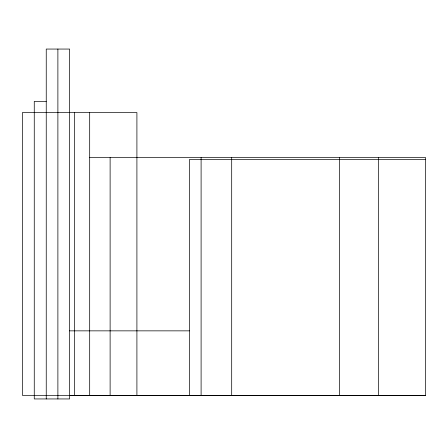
<?xml version="1.0" encoding="UTF-8"?>
<svg xmlns="http://www.w3.org/2000/svg" width="448" height="448" viewBox="0 0 448 448"><rect width="100%" height="100%" fill="white"/><g stroke="black" fill="none" stroke-linecap="round" stroke-linejoin="round"><path stroke-width="0.67" d="M46.245 101.388L34.261 101.388L34.261 398.944L69.625 398.944L69.625 49.056L46.245 49.056L46.245 398.944M89.684 157.578L425.6 157.578L425.6 395.422L69.625 395.422M425.6 159.578L189.386 159.578L189.386 395.422M69.625 330.854L189.386 330.854M425.6 395.354L22.4 395.354L22.4 112.577L136.909 112.577L136.909 395.354M378.375 157.578L378.375 395.354M339.55 157.578L339.55 395.422M231.694 157.578L231.694 395.354M201.102 157.578L201.102 395.422M110.118 157.578L110.118 395.354M89.684 112.577L89.684 395.354M74.435 112.577L74.435 395.422M57.887 49.056L57.887 398.944"/></g></svg>
